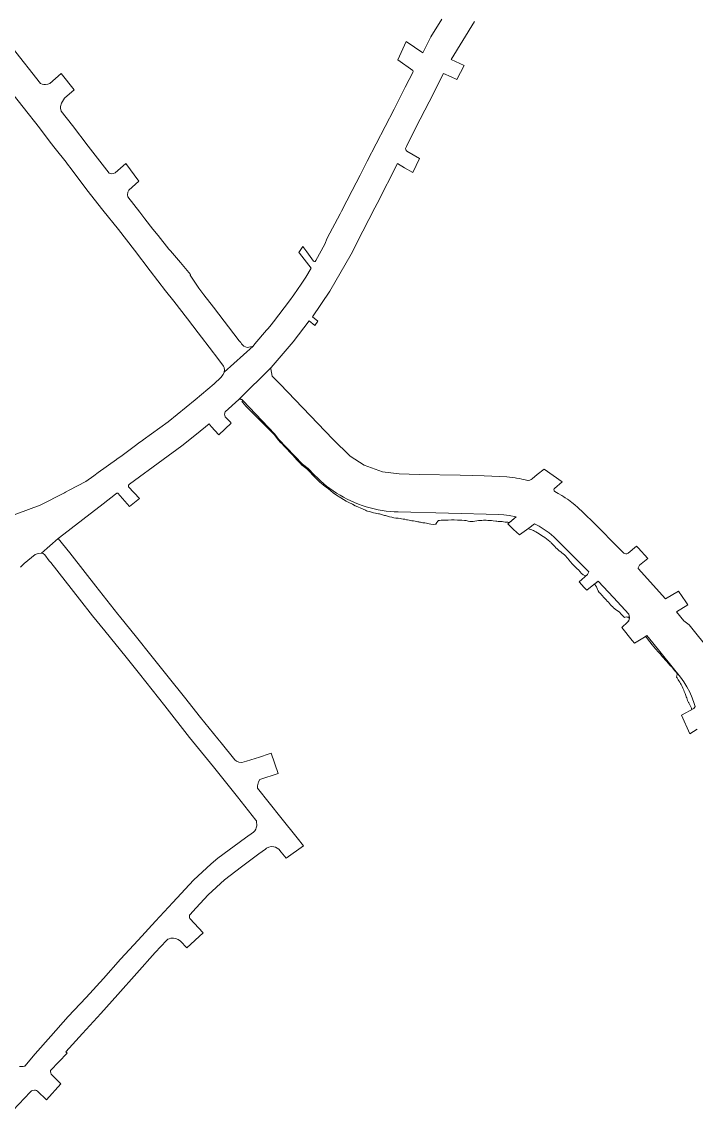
# Model space of a CAD drawing. Header units: inches. Extents: x 704148 to 723432, y 7075344 to 7101810.
# Drawn here: x 716539 to 716929, y 7086090 to 7086719 of the extents above; entities that cross this region are included whole.
import ezdxf

# ---------------------------------------------------------------- set-up
doc = ezdxf.new("R2010")
doc.units = ezdxf.units.IN
doc.header["$MEASUREMENT"] = 0
doc.layers.add('gisdb.gisadmin', color=7, linetype='Continuous', lineweight=9, true_color=0xccf5fc)

msp = doc.modelspace()

# ---------------------------------------------------------------- linework, layer by layer
at = {"layer": 'gisdb.gisadmin'}
for points in [[(716529.23, 7086432.06), (716549.57, 7086439.62), (716563.57, 7086446.77), (716564.2238, 7086447.1331), (716566.3445, 7086448.3111), (716575.866, 7086453.223), (716580.5739, 7086456.6256), (716583.083, 7086458.4391), (716593.6029, 7086466.0423), (716593.782, 7086466.1717), (716596.908, 7086468.431), (716604.682, 7086474.1631), (716606.3915, 7086475.4237), (716608.9108, 7086477.2812), (716608.981, 7086477.333), (716623.43, 7086487.88), (716639.13, 7086500.51), (716650.02, 7086509.77), (716653.98, 7086513.46), (716655.35, 7086515.19), (716655.92, 7086516.42), (716672.651, 7086531.6302), (716673.6585, 7086532.812), (716680.3862, 7086540.7033), (716681.2889, 7086541.7621), (716683.0719, 7086543.8535), (716684.3639, 7086545.5207), (716687.56, 7086549.62), (716693.59, 7086557.72), (716696.19, 7086561.21), (716700.38, 7086567.4), (716703.0664, 7086571.3656), (716706.2441, 7086576.6738), (716699.44, 7086585.22), (716699.0329, 7086585.7007), (716701.3357, 7086589.1758), (716703.65, 7086586.01), (716707.51, 7086580.75), (716708.07, 7086580.47), (716708.4448, 7086580.47), (716708.7709, 7086581.0745), (716714.05, 7086590.43), (716715.46, 7086593.93), (716722.92, 7086608.08), (716723.67, 7086609.51), (716729.9, 7086621.58), (716734.42, 7086630.33), (716738.62, 7086638.46), (716754.1822, 7086668.5618), (716760.5763, 7086681.1728), (716765.1263, 7086690.141), (716764.87, 7086690.91), (716756.2545, 7086697.013), (716761.1137, 7086707.712), (716770.65, 7086701.05), (716775.42, 7086710.26), (716781.64, 7086720.47)], [(716800.57, 7086719.18), (716787.1, 7086697.3), (716794.5193, 7086693.7754), (716790.2675, 7086685.6766), (716787.08, 7086687.13), (716782.58, 7086689.18), (716774.28, 7086672.82), (716766.73, 7086657.93), (716761.2, 7086647.03), (716760.86, 7086646.27), (716760.78, 7086645.77), (716760.84, 7086645.29), (716761.08, 7086644.69), (716761.48, 7086644.23), (716768.7245, 7086639.9982), (716764.9441, 7086631.8581), (716760.16, 7086634.67), (716756.02, 7086637.1), (716744.24, 7086614.02), (716742.94, 7086611.46), (716736.08, 7086598.01), (716729.3, 7086584.67), (716717.04, 7086563.39), (716706.96, 7086548.53), (716710.0476, 7086546.0388), (716708.3679, 7086543.4597), (716705.07, 7086546.17), (716695.661, 7086533.9721), (716683.0155, 7086519.1304), (716664.3136, 7086500.7132), (716656.37, 7086493.51), (716656.13, 7086492.15), (716656.51, 7086490.73), (716659.2746, 7086487.8215), (716660.0152, 7086487.0424), (716652.7442, 7086480.2973), (716648.45, 7086485.19), (716647.25, 7086486.56), (716639.9196, 7086480.6121), (716631.3233, 7086473.835), (716620.5345, 7086465.9579), (716601.1141, 7086451.7172), (716600.7408, 7086451.4465), (716600.61, 7086451.11), (716600.53, 7086450.71), (716600.59, 7086450.25), (716606.9833, 7086443.4049), (716601.1954, 7086438.896), (716594.35, 7086446.47), (716594.25, 7086446.49), (716593.8905, 7086446.4784), (716592.981, 7086445.9676), (716585.88, 7086440.47), (716574.13, 7086431.37), (716560.6351, 7086420.9217), (716560, 7086420.43), (716550.27, 7086411.85), (716548.29, 7086411.73), (716546.63, 7086411.07), (716540.26, 7086405.87), (716538.1851, 7086403.7032)], [(716533.34, 7086704.13), (716549.63, 7086683.31), (716550.64, 7086682.96), (716551.6, 7086682.74), (716552.6, 7086682.78), (716553.92, 7086683.01), (716555.08, 7086683.38), (716561.7596, 7086689.0642), (716569.1977, 7086679.6426), (716563.56, 7086674.86), (716561.84, 7086672.02), (716561.26, 7086670.1), (716561.24, 7086669.02), (716561.75, 7086667.33), (716568.14, 7086659), (716577.32, 7086647.23), (716589.36, 7086631.55), (716590.12, 7086631.27), (716590.96, 7086631.15), (716591.96, 7086631.27), (716592.8, 7086631.75), (716599.0067, 7086637.0888), (716606.583, 7086626.9276), (716600.78, 7086621.73), (716600.12, 7086620.46), (716600.08, 7086619.07), (716600.18, 7086617.9), (716607.04, 7086608.9), (716610.1, 7086605.16), (716614.65, 7086599.21), (716617.71, 7086595.47), (716623.97, 7086587.59), (716624.83, 7086586.59), (716630.65, 7086579.81), (716636.51, 7086572.97), (716636.19, 7086572.67), (716641.26, 7086564.97), (716644.15, 7086561.24), (716649.64, 7086554.16), (716664.635, 7086534.6802), (716665.4397, 7086533.6349), (716665.99, 7086532.92), (716667.33, 7086531.6), (716669.22, 7086530.76), (716672.14, 7086531.34), (716672.651, 7086531.6302), (716655.92, 7086516.42), (716656.12, 7086517.89), (716655.92, 7086519.28), (716655.56, 7086520.04), (716652.82, 7086523.6102), (716647.21, 7086530.92), (716642.8, 7086536.66), (716640.79, 7086539.3), (716634.66, 7086547.33), (716626.72, 7086557.46), (716621.94, 7086563.57), (716613.0813, 7086575.1323), (716603.9545, 7086587.0361), (716594.85, 7086598.92), (716585.67, 7086610.24), (716576.47, 7086621.93), (716567.46, 7086633.95), (716565.37, 7086636.75), (716564.97, 7086637.28), (716564.55, 7086637.83), (716558.11, 7086645.77), (716555.33, 7086649.55), (716549.05, 7086657.65), (716539.66, 7086669.76), (716530.27, 7086681.71)], [(716929.2283, 7086310.0763), (716925.0047, 7086307.4763), (716920.2847, 7086318.2549), (716927.2795, 7086322.1328), (716928.0702, 7086323.307), (716927.5604, 7086325.0709), (716926.3643, 7086328.3425), (716924.9471, 7086331.5209), (716923.3145, 7086334.5943), (716921.4742, 7086337.548), (716919.6049, 7086340.1328), (716903.5943, 7086360.0225), (716900.1889, 7086364.2122), (716898.7537, 7086363.3239), (716898.7525, 7086363.3232), (716893.0217, 7086359.776), (716891.6484, 7086361.4784), (716885.6939, 7086368.8601), (716885.6962, 7086368.8622), (716889.0475, 7086371.9087), (716889.0477, 7086371.9088), (716889.0478, 7086371.909), (716889.744, 7086372.7086), (716890.1969, 7086374.6381), (716889.6989, 7086376.5466), (716880.8439, 7086386.3193), (716871.9842, 7086395.619), (716869.5878, 7086393.6946), (716865.5501, 7086390.4523), (716864.0311, 7086392.1032), (716861.0929, 7086395.2967), (716865.842, 7086399.6092), (716866.6323, 7086401.0056), (716848.2068, 7086419.4961), (716846.3268, 7086421.3186), (716843.658, 7086423.57), (716840.84, 7086425.6316), (716837.8864, 7086427.4937), (716835.3036, 7086428.8826), (716831.8737, 7086426.3639), (716826.5105, 7086422.4257), (716826.5105, 7086422.4256), (716823.1251, 7086425.6142), (716819.7612, 7086428.7825), (716824.6684, 7086432.904), (716820.6684, 7086433.6928), (716817.5648, 7086434.1071), (716814.702, 7086434.3099), (716756.5026, 7086435.7203), (716754.1466, 7086435.8174), (716751.7953, 7086435.9944), (716749.4513, 7086436.2511), (716747.1173, 7086436.5871), (716744.7961, 7086437.002), (716742.4904, 7086437.4955), (716740.2027, 7086438.067), (716737.9357, 7086438.7157), (716735.692, 7086439.4409), (716733.4742, 7086440.2418), (716731.2848, 7086441.1175), (716729.1264, 7086442.067), (716727.0015, 7086443.0891), (716724.9124, 7086444.1828), (716722.8617, 7086445.3466), (716720.8516, 7086446.5794), (716718.8845, 7086447.8797), (716716.9626, 7086449.2459), (716715.0882, 7086450.6765), (716713.2634, 7086452.1699), (716711.4904, 7086453.7244), (716709.771, 7086455.3381), (716708.1074, 7086457.0092), (716704.4684, 7086460.7908), (716701.1743, 7086463.3296), (716687.3064, 7086477.7408), (716685.25, 7086480.7622), (716666.5721, 7086500.172), (716666.3924, 7086500.3587), (716666.3922, 7086500.3589), (716666.3434, 7086500.4079), (716666.2402, 7086500.5012), (716666.1863, 7086500.5451), (716666.074, 7086500.6271), (716665.8956, 7086500.7349), (716665.7708, 7086500.7963), (716665.5101, 7086500.8923), (716665.3071, 7086500.94), (716665.1695, 7086500.96), (716665.0309, 7086500.9703), (716664.8224, 7086500.9677), (716664.684, 7086500.954), (716664.547, 7086500.9306), (716683.0155, 7086519.1304), (716682.9201, 7086518.4127), (716683.5717, 7086514.2344), (716688.1483, 7086509.4785), (716718.6802, 7086477.7503), (716728.7308, 7086467.9358), (716728.7309, 7086467.9358), (716736.8729, 7086462.7502), (716736.873, 7086462.7501), (716747.4588, 7086458.9272), (716747.4589, 7086458.9272), (716747.459, 7086458.9272), (716757.0356, 7086457.7139), (716768.6686, 7086457.432), (716792.2758, 7086457.0427), (716806.1559, 7086456.5235), (716819.1675, 7086456.0368), (716819.168, 7086456.0368), (716819.1692, 7086456.0366), (716824.1118, 7086455.4036), (716824.1126, 7086455.4035), (716824.838, 7086455.2722), (716826.5656, 7086454.9597), (716828.0108, 7086454.6466), (716829.002, 7086454.4319), (716831.3959, 7086453.8264), (716831.4187, 7086453.8206), (716831.5962, 7086453.856), (716832.4612, 7086454.1193), (716832.9554, 7086454.3442), (716833.2714, 7086454.5208), (716833.8653, 7086454.9343), (716836.8021, 7086457.2805), (716840.85, 7086460.5143), (716851.3161, 7086453.0684), (716846.7908, 7086449.245), (716846.5695, 7086448.9799), (716846.4418, 7086448.5866), (716846.5857, 7086447.9552), (716846.9599, 7086447.6019), (716846.96, 7086447.6018), (716849.0017, 7086446.4531), (716851.0052, 7086445.239), (716852.178, 7086444.4755), (716852.9684, 7086443.9609), (716854.2256, 7086443.0833), (716854.8893, 7086442.6199), (716856.7659, 7086441.2176), (716858.5962, 7086439.7555), (716860.3783, 7086438.2349), (716861.7193, 7086437.0137), (716862.1103, 7086436.6576), (716863.7905, 7086435.0251), (716869.668, 7086429.1268), (716884.5358, 7086414.2067), (716884.5409, 7086414.2016), (716886.9199, 7086411.8262), (716887.3342, 7086411.6222), (716888.0842, 7086411.4145), (716888.704, 7086411.4961), (716889.3804, 7086411.848), (716894.2602, 7086416.0098), (716894.2602, 7086416.0097), (716895.2208, 7086414.9365), (716900.6829, 7086408.8339), (716895.9931, 7086404.9262), (716895.5246, 7086404.2495), (716895.2396, 7086403.3694), (716895.1556, 7086403.2285), (716895.0768, 7086403.0965), (716910.9768, 7086385.5729), (716910.9777, 7086385.572), (716918.4809, 7086389.8186), (716922.715, 7086383.7198), (716923.9589, 7086381.9282), (716917.3279, 7086378.001), (716921.5451, 7086372.8074), (716922.2548, 7086372.2493), (716924.656, 7086370.3613), (716937.1971, 7086354.7818)], [(716537.57, 7086115.21), (716539.68, 7086115.24), (716540.34, 7086115.29), (716540.65, 7086115.41), (716546.72, 7086122.43), (716555.64, 7086132.74), (716565.71, 7086144.04), (716576.0453, 7086154.9947), (716586.0493, 7086166.0217), (716595.93, 7086177.13), (716606.16, 7086188.26), (716616.2, 7086199.18), (716626.13, 7086209.87), (716638.18, 7086222.84), (716648.33, 7086232.33), (716652.2, 7086235.63), (716668.19, 7086247.27), (716672.77, 7086250.51), (716673.63, 7086251.37), (716674.11, 7086252.25), (716674.45, 7086253.11), (716674.69, 7086254.23), (716674.69, 7086255.05), (716674.63, 7086256.25), (716674.49, 7086257.21), (716674.27, 7086257.63), (716663.58, 7086270.94), (716649.66, 7086288.33), (716635.88, 7086305.39), (716621.57, 7086323.6), (716614.29, 7086332.85), (716606.88, 7086342.08), (716599.14, 7086351.71), (716586.81, 7086367.05), (716579.84, 7086375.73), (716572.23, 7086385.21), (716555.6341, 7086406.4223), (716554.7979, 7086407.4911), (716552.17, 7086410.85), (716551.17, 7086411.65), (716550.27, 7086411.85), (716560, 7086420.43), (716566.643, 7086411.9901), (716575.49, 7086400.75), (716581.71, 7086392.85), (716594.4635, 7086376.6844), (716595.4001, 7086375.518), (716605.1759, 7086363.3549), (716613.5747, 7086352.9054), (716623.6032, 7086340.4176), (716632.874, 7086328.6361), (716642.23, 7086316.98), (716652.24, 7086304.62), (716654.21, 7086302.18), (716662.03, 7086292.49), (716663.09, 7086291.73), (716664.39, 7086291.11), (716666.09, 7086290.85), (716668.79, 7086291.59), (716676.23, 7086294.05), (716681.96, 7086295.94), (716683.1368, 7086296.2816), (716687.1118, 7086284.5838), (716676.55, 7086281.13), (716675.77, 7086279.73), (716675.49, 7086278.97), (716675.27, 7086278.13), (716675.19, 7086277.39), (716675.19, 7086275.99), (716688.68, 7086259.08), (716698.14, 7086247.29), (716701.7548, 7086242.6088), (716691.6988, 7086235.6565), (716688.91, 7086239.13), (716687.47, 7086240.79), (716686.51, 7086241.43), (716685.45, 7086241.95), (716684.49, 7086242.19), (716682.99, 7086242.27), (716681.67, 7086242.03), (716680.33, 7086241.27), (716679.7003, 7086240.7135), (716675.8547, 7086237.9931), (716665.84, 7086230.66), (716656.0248, 7086223.0964), (716646.6839, 7086214.3629), (716639.714, 7086206.8608), (716635.9561, 7086202.816), (716635.93, 7086202.73), (716635.83, 7086202.01), (716635.87, 7086201.25), (716636.09, 7086200.71), (716643.7284, 7086192.4249), (716634.3356, 7086183.6668), (716630.63, 7086187.55), (716629.35, 7086188.51), (716627.69, 7086189.21), (716626.61, 7086189.41), (716625.81, 7086189.41), (716625.13, 7086189.29), (716624.15, 7086189.01), (716623.37, 7086188.69), (716622.45, 7086188.05), (716615.96, 7086180.98), (716605.47, 7086169.18), (716594.41, 7086156.75), (716591.17, 7086153.11), (716584.56, 7086145.85), (716573.93, 7086134.17), (716564.33, 7086123.66), (716565.1, 7086122.86), (716555.57, 7086112.8), (716555.45, 7086112.51), (716555.47, 7086111.98), (716555.64, 7086111.45), (716555.98, 7086110.78), (716561.5439, 7086105.1349), (716553.0987, 7086095.9598), (716547.97, 7086100.98), (716547.46, 7086101.27), (716546.82, 7086101.46), (716546.22, 7086101.49), (716545.38, 7086101.3), (716544.52, 7086100.99), (716543.69, 7086100.38), (716533.95, 7086089.87)]]:
    msp.add_lwpolyline(points, dxfattribs=at)
for points in [[(716820.6684, 7086433.6928), (716824.6684, 7086432.904), (716820.8096, 7086429.663), (716820.7066, 7086429.6817), (716819.9278, 7086429.7283), (716819.1509, 7086429.7696), (716818.3862, 7086429.8869), (716817.2354, 7086430.0396), (716816.4645, 7086430.108), (716814.9223, 7086430.2486), (716814.1486, 7086430.2807), (716813.5607, 7086430.2914), (716812.8217, 7086430.3678), (716811.3261, 7086430.5678), (716810.3286, 7086430.6848), (716809.83, 7086430.7484), (716808.3315, 7086430.826), (716807.3322, 7086430.8674), (716806.8325, 7086430.8882), (716805.833, 7086430.9185), (716804.8312, 7086430.8555), (716803.8288, 7086430.7685), (716802.8264, 7086430.6817), (716801.822, 7086430.5142), (716800.8176, 7086430.3428), (716799.8133, 7086430.1781), (716799.313, 7086430.1742), (716798.3123, 7086430.1576), (716797.8129, 7086430.1884), (716796.8167, 7086430.3577), (716795.8243, 7086430.6811), (716795.3242, 7086430.6817), (716794.8246, 7086430.7059), (716793.3291, 7086430.9087), (716792.8306, 7086430.9764), (716791.8315, 7086431.0281), (716790.8312, 7086431.0253), (716788.832, 7086431.0852), (716787.3308, 7086431.0541), (716785.3292, 7086431.0118), (716784.3284, 7086430.991), (716783.3272, 7086430.953), (716781.3247, 7086430.8745), (716780.3228, 7086430.8055), (716779.8214, 7086430.7578), (716779.3137, 7086430.4424), (716778.7943, 7086429.6487), (716778.2712, 7086428.7013), (716777.7683, 7086428.5895), (716776.7664, 7086428.5219), (716775.2708, 7086428.7205), (716774.2753, 7086428.9213), (716772.7818, 7086429.2061), (716771.7851, 7086429.3534), (716771.2864, 7086429.4136), (716770.7882, 7086429.4962), (716769.7925, 7086429.6853), (716769.2949, 7086429.7889), (716768.7965, 7086429.8603), (716768.2979, 7086429.9256), (716767.7998, 7086430.0099), (716767.302, 7086430.1077), (716766.3062, 7086430.2932), (716765.3104, 7086430.4763), (716764.8116, 7086430.5345), (716764.3134, 7086430.6124), (716763.8155, 7086430.7053), (716762.8205, 7086430.9256), (716761.8252, 7086431.1303), (716761.3277, 7086431.2416), (716760.3326, 7086431.4544), (716759.8349, 7086431.5568), (716759.3364, 7086431.625), (716758.34, 7086431.7834), (716757.8423, 7086431.883), (716756.4148, 7086432.0982), (716755.1147, 7086432.1522), (716753.9039, 7086432.3192), (716752.7048, 7086432.5977), (716751.5175, 7086432.9373), (716750.9253, 7086433.0922), (716749.7471, 7086433.4142), (716749.1584, 7086433.5607), (716748.5709, 7086433.7067), (716747.407, 7086434.0499), (716746.8291, 7086434.2339), (716746.2513, 7086434.4092), (716745.6698, 7086434.556), (716745.0827, 7086434.6692), (716743.8949, 7086434.8274), (716743.306, 7086434.935), (716742.1528, 7086435.2616), (716740.4281, 7086435.7568), (716739.8474, 7086435.8974), (716738.6894, 7086436.1931), (716738.1324, 7086436.4174), (716737.5812, 7086436.6579), (716734.8477, 7086437.8747), (716733.2099, 7086438.5802), (716731.5964, 7086439.3343), (716730.02, 7086440.1622), (716727.8869, 7086441.1767), (716726.3168, 7086441.9955), (716724.7775, 7086442.8691), (716723.2688, 7086443.7924), (716720.8207, 7086445.4272), (716718.9167, 7086446.8059), (716717.521, 7086447.8786), (716716.1537, 7086448.9838), (716714.7663, 7086450.0581), (716713.3821, 7086451.1373), (716712.0246, 7086452.2512), (716711.135, 7086453.0128), (716710.2607, 7086453.7923), (716709.4217, 7086454.6097), (716709.0075, 7086455.0236), (716708.1896, 7086455.8616), (716707.5815, 7086456.5032), (716707.2707, 7086456.8334), (716706.7282, 7086457.4097), (716705.6999, 7086458.5019), (716704.6717, 7086459.5942), (716703.9862, 7086460.3223), (716703.601, 7086460.6455), (716702.8016, 7086461.2641), (716702.4019, 7086461.5734), (716702.0025, 7086461.8829), (716701.2094, 7086462.5075), (716700.8128, 7086462.8198), (716700.4461, 7086463.1608), (716700.1044, 7086463.5259), (716699.421, 7086464.2561), (716698.7376, 7086464.9863), (716697.7125, 7086466.0815), (716696.6874, 7086467.1768), (716695.3206, 7086468.6372), (716693.9538, 7086470.0975), (716691.9036, 7086472.2881), (716690.5369, 7086473.7484), (716689.1701, 7086475.2088), (716688.4734, 7086475.9263), (716687.0587, 7086477.3404), (716685.0185, 7086480.2345), (716676.534, 7086488.7236), (716668.3919, 7086496.8483), (716666.3856, 7086499.0811), (716666.0479, 7086499.45), (716666.5721, 7086500.172), (716685.25, 7086480.7622), (716687.3064, 7086477.7408), (716701.1743, 7086463.3296), (716704.4684, 7086460.7908), (716708.1074, 7086457.0092), (716709.771, 7086455.3381), (716711.4904, 7086453.7244), (716713.2634, 7086452.1699), (716715.0882, 7086450.6765), (716716.9626, 7086449.2459), (716718.8845, 7086447.8797), (716720.8516, 7086446.5794), (716722.8617, 7086445.3466), (716724.9124, 7086444.1828), (716727.0015, 7086443.0891), (716729.1264, 7086442.067), (716731.2848, 7086441.1175), (716733.4742, 7086440.2418), (716735.692, 7086439.4409), (716737.9357, 7086438.7157), (716740.2027, 7086438.067), (716742.4904, 7086437.4955), (716744.7961, 7086437.002), (716747.1173, 7086436.5871), (716749.4513, 7086436.2511), (716751.7953, 7086435.9944), (716754.1466, 7086435.8174), (716756.5026, 7086435.7203), (716814.702, 7086434.3099), (716817.5648, 7086434.1071)], [(716865.842, 7086399.6092), (716864.8462, 7086398.7053), (716864.3731, 7086398.9235), (716863.4474, 7086399.4127), (716862.2953, 7086400.3823), (716861.6296, 7086401.1307), (716860.5941, 7086402.2164), (716859.8574, 7086402.894), (716858.7879, 7086403.9459), (716857.7159, 7086404.9952), (716857.0057, 7086405.6993), (716856.0556, 7086406.8701), (716855.1215, 7086408.0569), (716854.4977, 7086408.8471), (716853.7939, 7086409.5575), (716853.4601, 7086409.9307), (716853.1996, 7086410.3769), (716852.8394, 7086410.7238), (716852.4214, 7086411.0132), (716852.0032, 7086411.3024), (716851.5983, 7086411.6047), (716851.1938, 7086411.9075), (716850.8237, 7086412.2446), (716850.4324, 7086412.5605), (716850.0379, 7086412.8733), (716849.2551, 7086413.5049), (716848.1472, 7086414.5186), (716847.7856, 7086414.8641), (716846.7102, 7086415.91), (716845.4351, 7086417.3049), (716844.8915, 7086417.8696), (716844.6199, 7086418.1528), (716844.3355, 7086418.4226), (716844.0377, 7086418.6778), (716843.1292, 7086419.4244), (716842.2177, 7086420.1651), (716841.2604, 7086420.8467), (716840.2843, 7086421.4985), (716839.2903, 7086422.1199), (716837.9862, 7086422.9726), (716836.9968, 7086423.5934), (716835.9908, 7086424.1867), (716835.3113, 7086424.5666), (716834.6245, 7086424.9329), (716833.1817, 7086425.5264), (716832.4343, 7086425.7617), (716832.0622, 7086425.8795), (716831.8737, 7086426.3639), (716835.3036, 7086428.8826), (716837.8864, 7086427.4937), (716840.84, 7086425.6316), (716843.658, 7086423.57), (716846.3268, 7086421.3186), (716848.2068, 7086419.4961), (716866.6323, 7086401.0056)], [(716889.9863, 7086373.7409), (716890.0531, 7086374.1518), (716890.065, 7086374.3972), (716889.9068, 7086374.5566), (716889.5645, 7086374.9072), (716888.8799, 7086374.9574), (716888.1869, 7086374.9988), (716887.1951, 7086374.7757), (716886.7977, 7086375.075), (716886.1546, 7086375.8075), (716885.1866, 7086376.9033), (716884.5284, 7086377.6223), (716884.119, 7086377.9097), (716883.3002, 7086378.4837), (716882.4813, 7086379.0563), (716882.0942, 7086379.3624), (716881.7076, 7086379.6688), (716880.8839, 7086380.2348), (716880.2348, 7086380.9595), (716879.91, 7086381.3216), (716879.2598, 7086382.0454), (716878.6084, 7086382.7681), (716877.9557, 7086383.4897), (716877.3014, 7086384.2099), (716876.6457, 7086384.9288), (716875.9886, 7086385.6464), (716874.9999, 7086386.7201), (716874.6693, 7086387.0771), (716874.0066, 7086387.7897), (716873.3419, 7086388.5004), (716872.6828, 7086389.2165), (716872.1173, 7086390.0229), (716871.6634, 7086390.938), (716871.4529, 7086391.4121), (716871.0433, 7086392.3729), (716870.5084, 7086393.2135), (716870.2378, 7086393.6311), (716869.9924, 7086394.0001), (716869.9865, 7086394.0148), (716871.9842, 7086395.619), (716880.8439, 7086386.3193), (716889.6989, 7086376.5466), (716890.1969, 7086374.6381)], [(716889.727, 7086372.9512), (716889.9863, 7086373.7409), (716889.744, 7086372.7086), (716889.0478, 7086371.909)], [(716898.7537, 7086363.3239), (716900.1889, 7086364.2122), (716903.5943, 7086360.0225), (716919.6049, 7086340.1328), (716921.4742, 7086337.548), (716923.3145, 7086334.5943), (716924.9471, 7086331.5209), (716926.3643, 7086328.3425), (716927.5604, 7086325.0709), (716928.0702, 7086323.307), (716927.2795, 7086322.1328), (716926.2568, 7086321.5658), (716926.1638, 7086321.7247), (716926.0566, 7086321.9793), (716925.8981, 7086322.352), (716925.7388, 7086322.7235), (716925.4173, 7086323.4632), (716925.2501, 7086323.8298), (716924.9024, 7086324.556), (716924.7221, 7086324.9155), (716924.5377, 7086325.2727), (716924.3491, 7086325.6274), (716923.7593, 7086326.6761), (716923.4708, 7086327.4131), (716923.2328, 7086328.1724), (716922.9816, 7086328.9287), (716922.7173, 7086329.6818), (716922.2964, 7086330.8051), (716921.8462, 7086331.92), (716921.5299, 7086332.6582), (716921.0314, 7086333.7575), (716920.5042, 7086334.8463), (716919.9481, 7086335.9239), (716919.5606, 7086336.635), (716919.1594, 7086337.3396), (716918.7447, 7086338.0377), (716918.3165, 7086338.7287), (716917.8751, 7086339.4126), (716917.6494, 7086339.7518), (716917.3953, 7086340.1207), (716917.5595, 7086340.8947), (716917.7114, 7086341.6589), (716917.6784, 7086341.9445), (716917.6436, 7086342.2462), (716917.4094, 7086342.6995), (716917.1201, 7086343.1085), (716916.7951, 7086343.4888), (716916.4018, 7086343.814), (716916.0079, 7086344.1388), (716915.7802, 7086344.5974), (716915.4846, 7086345.0013), (716915.1886, 7086345.4049), (716914.8952, 7086345.8106), (716914.6507, 7086346.2557), (716913.9093, 7086346.7591), (716913.7857, 7086346.8431), (716913.4438, 7086347.2098), (716913.1273, 7086347.5968), (716912.8109, 7086347.984), (716912.4946, 7086348.3713), (716912.1762, 7086348.7569), (716911.8359, 7086349.1248), (716911.4685, 7086349.4709), (716911.1076, 7086349.8222), (716910.7717, 7086350.1937), (716910.4359, 7086350.5653), (716910.1004, 7086350.9371), (716909.4462, 7086351.6942), (716909.121, 7086352.0743), (716907.8222, 7086353.5962), (716906.85, 7086354.7393), (716905.2335, 7086356.6474), (716903.3175, 7086358.9563), (716900.5699, 7086362.4193), (716899.9576, 7086363.1837), (716899.5865, 7086363.6307), (716899.5632, 7086363.6432), (716899.5514, 7086363.6434), (716899.4671, 7086363.6241), (716899.3007, 7086363.5767), (716899.138, 7086363.5179), (716899.0583, 7086363.4844), (716898.9026, 7086363.4091)]]:
    msp.add_lwpolyline(points, close=True, dxfattribs=at)

doc.saveas('drawing.dxf')
